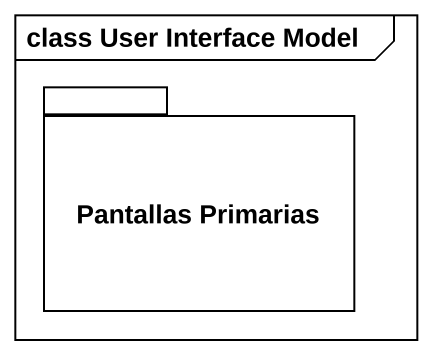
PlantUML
@startuml
mainframe class User Interface Model
package "Pantallas Primarias" as Pantallas_Primarias {
}
@enduml
